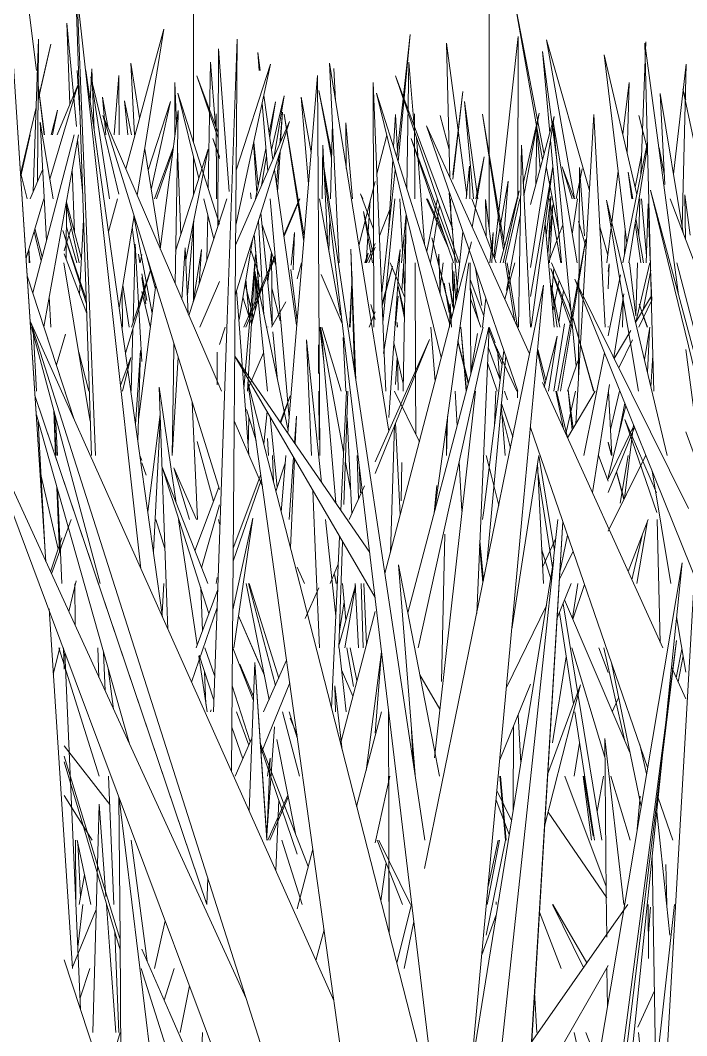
# Model space of a CAD drawing. Header units: millimetres. Extents: x -9575 to 27274, y -4387 to 11354.
# Drawn here: x -5764.85 to -5736.22, y 3071.93 to 3115.61 of the extents above; entities that cross this region are included whole.
import ezdxf

# ---------------------------------------------------------------- set-up
doc = ezdxf.new("R2010")
doc.units = ezdxf.units.MM
doc.layers.add('A-FLOR-HRAL', color=11, linetype='Continuous', lineweight=9)
doc.layers.add('G-IMPT', color=8, linetype='Continuous', lineweight=9)

# ---------------------------------------------------------------- blocks, each defined once
blk = doc.blocks.new('Railing - 2_ x 1_2_-380139-North')
at = {"layer": 'A-FLOR-HRAL'}
for p, q in [((-5757.402, 3149.6), (-5757.402, 3110.352)), ((-5744.702, 3106.661), (-5744.702, 3149.6)), ((-5757.402, 3109.72), (-5757.402, 3108.105)), ((-5757.402, 3106.926), (-5757.402, 3103.623))]:
    blk.add_line(p, q, dxfattribs=at)
blk = doc.blocks.new('Railing - Railing-380087-North')
blk.add_blockref('Railing - 2_ x 1_2_-380139-North', (0, 0))
blk = doc.blocks.new('Grass Array - 25_dwg-V15-North')
at = {"layer": 'G-IMPT'}
for p, q in [((-5748.674, 3109.732), (-5748.094, 3114.996)), ((-5748.612, 3109.535), (-5748.094, 3114.996)), ((-5738.187, 3108.966), (-5737.979, 3114.687)), ((-5756.366, 3106.736), (-5756.334, 3114.385)), ((-5755.876, 3108.243), (-5756.334, 3114.385)), ((-5754.65, 3114.224), (-5754.583, 3113.449)), ((-5754.65, 3114.224), (-5754.539, 3113.449)), ((-5755.595, 3106.803), (-5754.094, 3113.725)), ((-5755.578, 3109.16), (-5754.094, 3113.725)), ((-5761.852, 3112.128), (-5761.775, 3113.517)), ((-5761.674, 3110.856), (-5761.775, 3113.517)), ((-5751.383, 3113.449), (-5751.381, 3113.535)), ((-5751.312, 3112.151), (-5751.381, 3113.535)), ((-5761.017, 3107.931), (-5761.82, 3113.175)), ((-5760.62, 3108.135), (-5761.82, 3113.175)), ((-5754.386, 3112.375), (-5753.994, 3109.619)), ((-5746.27, 3108.77), (-5745.834, 3112.543)), ((-5746.27, 3108.957), (-5745.834, 3112.543)), ((-5737.152, 3108.544), (-5737.361, 3112.468)), ((-5736.366, 3106.465), (-5737.361, 3112.468)), ((-5754.462, 3112.028), (-5754.213, 3109.119)), ((-5754.158, 3110.772), (-5753.883, 3112.106)), ((-5754.134, 3110.604), (-5753.883, 3112.106)), ((-5763.523, 3110.69), (-5763.246, 3111.74)), ((-5763.474, 3110.69), (-5763.246, 3111.74)), ((-5755.618, 3103.793), (-5753.277, 3111.26)), ((-5755.602, 3105.941), (-5753.277, 3111.26)), ((-5751.529, 3107.931), (-5751.443, 3111.186)), ((-5742.932, 3104.978), (-5741.91, 3111.472)), ((-5742.932, 3107.68), (-5741.91, 3111.472)), ((-5740.923, 3105.172), (-5741.954, 3111.238)), ((-5740.966, 3100.731), (-5741.954, 3111.238)), ((-5749.105, 3110.671), (-5749.526, 3109.008)), ((-5742.705, 3108.522), (-5742.654, 3110.942)), ((-5742.507, 3109.255), (-5742.654, 3110.942)), ((-5754.693, 3108.176), (-5754.824, 3110.36)), ((-5754.632, 3108.476), (-5754.822, 3110.369)), ((-5756.774, 3110.066), (-5758.177, 3105.685)), ((-5758.177, 3105.685), (-5756.774, 3110.066)), ((-5756.774, 3110.066), (-5757.739, 3105.303)), ((-5754.744, 3107.931), (-5754.297, 3110.1)), ((-5754.488, 3108.489), (-5754.27, 3109.79)), ((-5745.429, 3106.708), (-5744.914, 3109.732)), ((-5745.278, 3107.931), (-5744.914, 3109.732)), ((-5742.932, 3103.736), (-5741.963, 3109.319)), ((-5742.9, 3102.413), (-5741.963, 3109.319)), ((-5764.55, 3107.931), (-5764.844, 3109.079)), ((-5753.931, 3109.174), (-5752.98, 3102.503)), ((-5749.319, 3103.889), (-5748.737, 3109.169)), ((-5740.819, 3109.274), (-5740.871, 3100.163)), ((-5740.819, 3109.274), (-5740.607, 3106.341)), ((-5738.731, 3109.083), (-5738.571, 3107.931)), ((-5738.731, 3109.083), (-5738.537, 3107.931)), ((-5749.61, 3108.674), (-5750.308, 3105.918)), ((-5749.672, 3106.628), (-5750.23, 3108.152)), ((-5750.136, 3107.931), (-5750.23, 3108.152)), ((-5757.609, 3102.913), (-5755.977, 3107.931)), ((-5754.111, 3107.931), (-5753.303, 3098.493)), ((-5753.531, 3106.367), (-5752.851, 3107.931)), ((-5753.521, 3106.302), (-5752.836, 3107.931)), ((-5749.268, 3102.614), (-5748.764, 3107.931)), ((-5746.438, 3105.78), (-5747.391, 3107.931)), ((-5746.648, 3106.401), (-5747.357, 3107.931)), ((-5738.28, 3106.4), (-5738.224, 3107.931)), ((-5738.162, 3107.931), (-5737.946, 3105.479)), ((-5737.956, 3105.172), (-5737.87, 3107.718)), ((-5737.781, 3105.266), (-5737.87, 3107.718)), ((-5754.029, 3102.464), (-5754.515, 3107.31)), ((-5749.67, 3105.508), (-5750.098, 3107.383)), ((-5749.715, 3105.172), (-5750.098, 3107.383)), ((-5749.418, 3106.341), (-5748.977, 3107.466)), ((-5748.473, 3105.172), (-5748.269, 3107.262)), ((-5762.311, 3103.829), (-5762.134, 3107.024)), ((-5757.671, 3103.807), (-5757.395, 3106.999)), ((-5754.382, 3102.945), (-5754.622, 3106.97)), ((-5751.589, 3105.667), (-5751.553, 3107.057)), ((-5741.913, 3102.413), (-5742.298, 3106.848)), ((-5738.427, 3106.893), (-5738.188, 3105.172)), ((-5738.396, 3107.09), (-5738.073, 3105.172)), ((-5763.953, 3105.268), (-5764.258, 3106.531)), ((-5763.91, 3105.432), (-5764.222, 3106.652)), ((-5748.455, 3103.987), (-5748.28, 3106.498)), ((-5755.449, 3102.744), (-5754.88, 3106.146)), ((-5749.972, 3105.172), (-5749.61, 3106.005)), ((-5749.877, 3105.172), (-5749.61, 3105.851)), ((-5759.779, 3105.548), (-5759.71, 3105.172)), ((-5759.779, 3105.548), (-5759.71, 3105.172)), ((-5759.624, 3105.53), (-5759.701, 3105.172)), ((-5759.701, 3105.172), (-5759.624, 3105.53)), ((-5755.248, 3102.413), (-5753.904, 3105.509)), ((-5755.244, 3099.771), (-5754.742, 3105.517)), ((-5755.158, 3102.413), (-5753.895, 3105.413)), ((-5755.087, 3099.654), (-5754.742, 3105.517)), ((-5746.896, 3105.172), (-5746.873, 3105.547)), ((-5746.81, 3103.871), (-5746.873, 3105.547)), ((-5749.3, 3103.426), (-5748.854, 3105.037)), ((-5749.297, 3103.332), (-5748.854, 3105.037)), ((-5748.33, 3103.693), (-5748.96, 3105.172)), ((-5746.817, 3104.04), (-5746.686, 3105.172)), ((-5744.029, 3103.611), (-5743.608, 3105.172)), ((-5739.594, 3104.056), (-5739.543, 3105.13)), ((-5739.594, 3104.808), (-5739.543, 3105.13)), ((-5738.407, 3102.896), (-5738.324, 3105.172)), ((-5738.405, 3102.623), (-5737.804, 3105.172)), ((-5759.624, 3104.704), (-5759.415, 3103.565)), ((-5759.624, 3104.703), (-5759.415, 3103.564)), ((-5753.227, 3104.894), (-5752.954, 3102.703)), ((-5745.022, 3103.341), (-5745.289, 3104.936)), ((-5738.093, 3103.15), (-5737.762, 3104.855)), ((-5737.719, 3103.55), (-5737.766, 3104.837)), ((-5760.172, 3102.413), (-5760.447, 3104.211)), ((-5757.144, 3102.413), (-5756.286, 3104.375)), ((-5748.636, 3104.235), (-5748.342, 3103.026)), ((-5748.342, 3103.026), (-5748.636, 3104.235)), ((-5748.636, 3104.231), (-5748.346, 3102.8)), ((-5746.27, 3103.473), (-5746.424, 3104.316)), ((-5746.27, 3103.277), (-5746.424, 3104.316)), ((-5742.042, 3104.218), (-5741.789, 3102.413)), ((-5742.042, 3104.218), (-5741.674, 3102.413)), ((-5741.674, 3102.413), (-5742.042, 3104.218)), ((-5760.481, 3104.004), (-5760.457, 3102.413)), ((-5759.264, 3102.435), (-5759.624, 3103.948)), ((-5755.466, 3102.744), (-5755.558, 3103.983)), ((-5748.734, 3102.489), (-5748.612, 3103.737)), ((-5754.058, 3102.413), (-5753.444, 3103.495)), ((-5749.863, 3102.413), (-5749.61, 3103.07)), ((-5756.286, 3101.661), (-5756.05, 3102.413)), ((-5755.466, 3102.744), (-5755.032, 3096.925)), ((-5754.215, 3102.429), (-5754.213, 3102.413)), ((-5754.215, 3102.429), (-5754.214, 3102.413)), ((-5754.214, 3102.413), (-5754.215, 3102.429)), ((-5751.815, 3100.92), (-5751.986, 3102.413)), ((-5748.661, 3102.413), (-5748.664, 3102.613)), ((-5748.664, 3102.613), (-5748.648, 3102.413)), ((-5748.648, 3102.413), (-5748.664, 3102.613)), ((-5753.795, 3100.125), (-5754.003, 3102.206)), ((-5745.202, 3102.139), (-5745.492, 3100.473)), ((-5752.034, 3100.415), (-5752.044, 3101.65)), ((-5748.395, 3099.987), (-5748.804, 3101.729)), ((-5743.521, 3099.654), (-5744.489, 3101.742)), ((-5756.394, 3099.936), (-5756.388, 3101.336)), ((-5755.084, 3099.712), (-5754.394, 3101.305)), ((-5748.736, 3099.95), (-5748.656, 3101.099)), ((-5748.621, 3099.693), (-5748.641, 3101.035)), ((-5740.866, 3101.014), (-5741.345, 3099.654)), ((-5737.669, 3101.203), (-5737.753, 3099.835)), ((-5741.14, 3097.981), (-5741.308, 3099.696)), ((-5741.096, 3098.056), (-5741.308, 3099.696)), ((-5752.012, 3097.56), (-5752.028, 3099.654)), ((-5740.998, 3099.654), (-5741.411, 3097.821)), ((-5739.494, 3098.004), (-5739.105, 3099.654)), ((-5754.717, 3097.518), (-5755.134, 3098.865)), ((-5739.114, 3097.894), (-5738.874, 3099.134)), ((-5754.248, 3098.778), (-5754.388, 3097.39)), ((-5753.965, 3095.736), (-5754.009, 3096.895))]:
    blk.add_line(p, q, dxfattribs=at)
blk = doc.blocks.new('Grass Array - 25_dwg-V17-North')
at = {"layer": 'G-IMPT'}
for p, q in [((-6914.439, 3110.854), (-6914.234, 3112.543)), ((-6914.434, 3110.813), (-6914.234, 3112.543)), ((-6921.931, 3106.367), (-6921.398, 3107.593)), ((-6921.921, 3106.302), (-6921.398, 3107.545)), ((-6915.217, 3104.04), (-6915.086, 3105.172))]:
    blk.add_line(p, q, dxfattribs=at)
blk = doc.blocks.new('Grass Array - Grass Array-440235-North')
for name, p in [('Grass Array - 25_dwg-V15-North', (0, 0)), ('Grass Array - 25_dwg-V17-North', (1168.4, 0))]:
    blk.add_blockref(name, p)
blk = doc.blocks.new('Grass Array - 25_dwg-V20-North')
at = {"layer": 'G-IMPT'}
for p, q in [((-5742.348, 3109.844), (-5743.608, 3116.378)), ((-5742.413, 3109.605), (-5743.608, 3116.378)), ((-5764.157, 3113.449), (-5764.495, 3116.185)), ((-5764.159, 3113.449), (-5764.495, 3116.185)), ((-5762.44, 3111.036), (-5762.849, 3115.482)), ((-5762.722, 3112), (-5762.849, 3115.482)), ((-5764.085, 3112.214), (-5763.533, 3114.581)), ((-5764.085, 3112.168), (-5763.533, 3114.581)), ((-5744.507, 3105.434), (-5743.464, 3114.915)), ((-5743.466, 3107.931), (-5743.464, 3114.915)), ((-5741.039, 3107.931), (-5742.244, 3114.766)), ((-5740.395, 3108.282), (-5742.244, 3114.766)), ((-5742.41, 3114.264), (-5742.097, 3110.776)), ((-5742.41, 3114.264), (-5741.801, 3109.605)), ((-5736.244, 3113.723), (-5736.784, 3108.985)), ((-5736.244, 3113.723), (-5736.412, 3106.742)), ((-5763.82, 3110.69), (-5764.081, 3112.813)), ((-5763.817, 3110.69), (-5764.08, 3112.824)), ((-5751.477, 3109.9), (-5752.025, 3112.591)), ((-5751.483, 3109.677), (-5752.025, 3112.591)), ((-5736.382, 3112.656), (-5735.382, 3107.931)), ((-5736.382, 3112.656), (-5736.254, 3112.193)), ((-5760.231, 3110.69), (-5760.369, 3112.151)), ((-5760.07, 3110.69), (-5760.369, 3112.151)), ((-5758.391, 3112.116), (-5759.36, 3109.157)), ((-5759.36, 3109.157), (-5758.391, 3112.116)), ((-5758.391, 3112.116), (-5759.226, 3108.33)), ((-5754.053, 3110.033), (-5753.517, 3112.357)), ((-5753.938, 3109.747), (-5753.517, 3112.357)), ((-5745.19, 3107.931), (-5745.759, 3112.122)), ((-5745.372, 3107.931), (-5745.759, 3112.122)), ((-5764.838, 3108.985), (-5764.169, 3111.855)), ((-5753.699, 3110.294), (-5753.585, 3111.654)), ((-5753.664, 3110.373), (-5753.585, 3111.654)), ((-5750.861, 3111.201), (-5750.843, 3109.241)), ((-5750.861, 3111.201), (-5750.575, 3107.931)), ((-5764.832, 3108.904), (-5764.424, 3110.69)), ((-5762.171, 3108.115), (-5762.389, 3110.487)), ((-5742.069, 3110.46), (-5741.594, 3105.172)), ((-5759.079, 3107.931), (-5758.269, 3110.173)), ((-5759.001, 3107.931), (-5758.288, 3110.028)), ((-5753.843, 3108.563), (-5753.742, 3109.775)), ((-5753.796, 3108.231), (-5753.691, 3109.938)), ((-5738.433, 3108.434), (-5738.156, 3109.808)), ((-5737.172, 3108.925), (-5737.404, 3110.127)), ((-5741.722, 3106.594), (-5742.248, 3109.323)), ((-5741.565, 3109.305), (-5741.142, 3107.931)), ((-5741.565, 3109.305), (-5741.054, 3107.931)), ((-5762.52, 3106.475), (-5762.62, 3109.205)), ((-5736.068, 3106.37), (-5736.301, 3108.1)), ((-5736.262, 3106.188), (-5736.301, 3108.1)), ((-5762.863, 3107.785), (-5762.227, 3105.353)), ((-5762.227, 3105.353), (-5762.863, 3107.785)), ((-5762.863, 3107.635), (-5762.322, 3105.172)), ((-5749.989, 3105.172), (-5749.817, 3107.858)), ((-5744.839, 3106.313), (-5744.858, 3107.907)), ((-5744.601, 3105.859), (-5744.858, 3107.907)), ((-5741.63, 3105.172), (-5742.117, 3107.931)), ((-5762.422, 3105.172), (-5762.869, 3106.722)), ((-5739.603, 3105.506), (-5739.95, 3106.722)), ((-5762.962, 3105.688), (-5762.686, 3106.644)), ((-5750.051, 3105.172), (-5749.908, 3105.593)), ((-5750, 3105.172), (-5749.908, 3105.593)), ((-5742.022, 3103.665), (-5741.925, 3104.952)), ((-5755.014, 3102.843), (-5755.161, 3104.467)), ((-5746.418, 3103.038), (-5746.64, 3104.308))]:
    blk.add_line(p, q, dxfattribs=at)
blk = doc.blocks.new('Grass Array - 25_dwg-V22-North')
at = {"layer": 'G-IMPT'}
for p, q in [((-5764.157, 3113.449), (-5764.495, 3116.185)), ((-5764.159, 3113.449), (-5764.495, 3116.185)), ((-5764.085, 3112.214), (-5763.533, 3114.581)), ((-5764.085, 3112.168), (-5763.533, 3114.581)), ((-5763.82, 3110.69), (-5764.081, 3112.813)), ((-5763.817, 3110.69), (-5764.08, 3112.824)), ((-5764.838, 3108.985), (-5764.169, 3111.855)), ((-5764.832, 3108.904), (-5764.424, 3110.69)), ((-5737.172, 3108.925), (-5737.404, 3110.127))]:
    blk.add_line(p, q, dxfattribs=at)
blk = doc.blocks.new('Grass Array - Grass Array-V24-North')
for name in ['Grass Array - 25_dwg-V20-North', 'Grass Array - 25_dwg-V22-North']:
    blk.add_blockref(name, (0, 0))
blk = doc.blocks.new('Grass Array - 25_dwg-V29-North')
at = {"layer": 'G-IMPT'}
for p, q in [((-5746.295, 3106.679), (-5746.428, 3108.195)), ((-5746.297, 3106.687), (-5746.428, 3108.195)), ((-5746.304, 3102.849), (-5747.162, 3106.25)), ((-5746.309, 3102.826), (-5747.162, 3106.25))]:
    blk.add_line(p, q, dxfattribs=at)
blk = doc.blocks.new('Grass Array - 25_dwg-V33-North')
at = {"layer": 'G-IMPT'}
for p, q in [((-5746.295, 3106.679), (-5746.428, 3108.195)), ((-5746.297, 3106.687), (-5746.428, 3108.195)), ((-5746.304, 3102.847), (-5747.162, 3106.25)), ((-5746.309, 3102.826), (-5747.162, 3106.25))]:
    blk.add_line(p, q, dxfattribs=at)
blk = doc.blocks.new('Grass Array - 25_dwg-V35-North')
at = {"layer": 'G-IMPT'}
for p, q in [((-6914.722, 3106.993), (-6914.828, 3108.195)), ((-6914.722, 3106.972), (-6914.828, 3108.195)), ((-6914.722, 3102.921), (-6915.562, 3106.25)), ((-6914.722, 3102.878), (-6915.562, 3106.25))]:
    blk.add_line(p, q, dxfattribs=at)
blk = doc.blocks.new('Grass Array - Grass Array-440908-North')
for name, p in [('Grass Array - 25_dwg-V33-North', (0, 0)), ('Grass Array - 25_dwg-V35-North', (1168.4, 0)), ('Grass Array - 25_dwg-V35-North', (1168.4, 0)), ('Grass Array - 25_dwg-V29-North', (0, 0))]:
    blk.add_blockref(name, p)
blk = doc.blocks.new('Grass Array - 25_dwg-V39-North')
at = {"layer": 'G-IMPT'}
for p, q in [((-5754.935, 3107.931), (-5754.958, 3108.195)), ((-5754.936, 3107.931), (-5754.958, 3108.195)), ((-5749.61, 3102.742), (-5749.793, 3103.39)), ((-5749.61, 3102.738), (-5749.793, 3103.39))]:
    blk.add_line(p, q, dxfattribs=at)
blk = doc.blocks.new('Grass Array - 25_dwg-V43-North')
at = {"layer": 'G-IMPT'}
for p, q in [((-5754.935, 3107.931), (-5754.958, 3108.195)), ((-5754.936, 3107.931), (-5754.958, 3108.195)), ((-5749.61, 3102.742), (-5749.793, 3103.39)), ((-5749.61, 3102.738), (-5749.793, 3103.39))]:
    blk.add_line(p, q, dxfattribs=at)
blk = doc.blocks.new('Grass Array - 25_dwg-V45-North')
at = {"layer": 'G-IMPT'}
for p, q in [((-5764.295, 3108.245), (-5764.066, 3114.804)), ((-5764.111, 3108.682), (-5764.066, 3114.804)), ((-5746.395, 3108.843), (-5746.542, 3114.624)), ((-5745.67, 3108.092), (-5746.542, 3114.624)), ((-5739.763, 3114.119), (-5738.783, 3106.03)), ((-5739.763, 3114.119), (-5738.359, 3108.118)), ((-5738.359, 3108.118), (-5739.763, 3114.119)), ((-5759.948, 3110.69), (-5760.101, 3113.761)), ((-5759.723, 3111.413), (-5760.101, 3113.761)), ((-5756.682, 3113.802), (-5756.777, 3108.388)), ((-5756.682, 3113.802), (-5756.46, 3111.061)), ((-5756.46, 3111.061), (-5756.682, 3113.802)), ((-5760.822, 3110.69), (-5760.611, 3113.231)), ((-5760.597, 3110.69), (-5760.611, 3113.231)), ((-5758.21, 3110.635), (-5758.214, 3112.94)), ((-5758.142, 3111.159), (-5758.214, 3112.94)), ((-5756.35, 3110.536), (-5757.266, 3113.221)), ((-5756.349, 3110.764), (-5757.266, 3113.221)), ((-5738.965, 3110.708), (-5738.692, 3112.934)), ((-5738.773, 3109.888), (-5738.692, 3112.934)), ((-5756.286, 3106.845), (-5758.077, 3112.478)), ((-5757.178, 3108.805), (-5758.077, 3112.478)), ((-5761.074, 3110.968), (-5761.316, 3112.309)), ((-5761.178, 3110.69), (-5761.316, 3112.309)), ((-5756.427, 3107.931), (-5756.439, 3111.589)), ((-5752.673, 3106.093), (-5753.517, 3111.573)), ((-5752.654, 3106.32), (-5753.517, 3111.573)), ((-5748.733, 3111.557), (-5748.814, 3110.172)), ((-5748.733, 3111.557), (-5748.649, 3109.96)), ((-5746.425, 3110.049), (-5746.803, 3111.512)), ((-5743.238, 3108.591), (-5742.552, 3111.621)), ((-5743.211, 3108.057), (-5742.552, 3111.621)), ((-5756.58, 3110.531), (-5756.286, 3109.666)), ((-5756.58, 3110.531), (-5756.286, 3109.733)), ((-5751.887, 3107.931), (-5751.85, 3110.236)), ((-5751.633, 3105.911), (-5751.85, 3110.236)), ((-5758.826, 3105.844), (-5759.507, 3110.07)), ((-5757.95, 3106.393), (-5758.099, 3110.081)), ((-5748.847, 3109.618), (-5749.028, 3106.529)), ((-5740.973, 3107.931), (-5740.705, 3109.217)), ((-5739.644, 3105.172), (-5739.159, 3109.13)), ((-5743.894, 3108.696), (-5744.474, 3105.346)), ((-5744.474, 3105.346), (-5743.894, 3108.696)), ((-5743.894, 3108.696), (-5744.092, 3106.124)), ((-5754.935, 3107.931), (-5754.958, 3108.195)), ((-5754.936, 3107.931), (-5754.958, 3108.195)), ((-5742.255, 3106.35), (-5742.054, 3108.028)), ((-5742.135, 3106.105), (-5742.054, 3108.028)), ((-5756.54, 3106.202), (-5756.963, 3107.931)), ((-5748.543, 3107.931), (-5748.425, 3105.665)), ((-5747.385, 3105.677), (-5746.929, 3107.924)), ((-5747.229, 3105.186), (-5746.836, 3107.654)), ((-5746.343, 3106.808), (-5746.371, 3107.931)), ((-5744.408, 3105.172), (-5745.45, 3107.931)), ((-5744.012, 3105.172), (-5743.387, 3107.931)), ((-5742.19, 3105.605), (-5741.963, 3107.669)), ((-5742.113, 3105.172), (-5741.963, 3107.669)), ((-5741.135, 3106.416), (-5740.902, 3107.931)), ((-5756.797, 3107.252), (-5756.831, 3105.304)), ((-5743.963, 3103.993), (-5743.369, 3107.205)), ((-5759.901, 3105.537), (-5760.043, 3106.728)), ((-5753.866, 3105.074), (-5754.465, 3106.811)), ((-5742.102, 3105.349), (-5741.539, 3106.818)), ((-5754.589, 3103.94), (-5754.802, 3106.395)), ((-5754.578, 3103.888), (-5754.8, 3106.401)), ((-5753.219, 3105.071), (-5753.062, 3106.476)), ((-5753.131, 3104.876), (-5753.062, 3106.476)), ((-5738.89, 3105.502), (-5738.859, 3106.66)), ((-5757.424, 3103.481), (-5757.065, 3105.75)), ((-5757.163, 3104.285), (-5757.065, 3105.75)), ((-5754.95, 3105.728), (-5754.561, 3104.581)), ((-5754.222, 3104.393), (-5754.054, 3105.618)), ((-5754.034, 3102.509), (-5754.051, 3105.611)), ((-5752.948, 3104.486), (-5752.767, 3105.172)), ((-5748.388, 3104.957), (-5748.328, 3103.813)), ((-5746.27, 3103.968), (-5746.301, 3105.172)), ((-5741.164, 3102.413), (-5742.058, 3104.94)), ((-5741.148, 3102.671), (-5742.058, 3104.94)), ((-5741.207, 3103.292), (-5742.02, 3105.172)), ((-5738.679, 3105.172), (-5738.404, 3102.896)), ((-5759.455, 3103.413), (-5759.624, 3104.54)), ((-5754.756, 3104.805), (-5754.761, 3103.124)), ((-5754.667, 3103.545), (-5754.756, 3104.805)), ((-5754.839, 3102.826), (-5755.196, 3104.258)), ((-5754.834, 3102.847), (-5755.193, 3104.274)), ((-5754.918, 3102.523), (-5754.461, 3104.274)), ((-5753.69, 3102.678), (-5754.043, 3104.089)), ((-5741.974, 3103.118), (-5741.701, 3104.433)), ((-5754.932, 3102.585), (-5755.288, 3103.707)), ((-5741.717, 3102.624), (-5741.508, 3103.987)), ((-5749.61, 3102.742), (-5749.793, 3103.39)), ((-5749.61, 3102.738), (-5749.793, 3103.39)), ((-5738.973, 3102.413), (-5738.942, 3103.592)), ((-5755.054, 3097.22), (-5755.025, 3098.511))]:
    blk.add_line(p, q, dxfattribs=at)
blk = doc.blocks.new('Grass Array - Grass Array-V47-North')
for name in ['Grass Array - 25_dwg-V45-North', 'Grass Array - 25_dwg-V39-North', 'Grass Array - 25_dwg-V39-North', 'Grass Array - 25_dwg-V43-North']:
    blk.add_blockref(name, (0, 0))
blk = doc.blocks.new('Grass Array - 25_dwg-V50-North')
at = {"layer": 'G-IMPT'}
for p, q in [((-5762.038, 3104.157), (-5762.45, 3116.388)), ((-5759.666, 3092.013), (-5762.411, 3116.682)), ((-5761.916, 3104.396), (-5762.411, 3116.682)), ((-5760.323, 3109.222), (-5758.679, 3115.227)), ((-5759.828, 3108.071), (-5758.679, 3115.227)), ((-5755.956, 3102.758), (-5755.536, 3114.804)), ((-5755.771, 3083.287), (-5755.536, 3114.804)), ((-5737.708, 3102.739), (-5738.012, 3114.624)), ((-5736.567, 3103.799), (-5738.012, 3114.624)), ((-5765.17, 3114.075), (-5764.409, 3102.415)), ((-5763.75, 3092.321), (-5765.17, 3114.075)), ((-5751.144, 3105.172), (-5751.571, 3113.761)), ((-5749.022, 3097.936), (-5751.571, 3113.761)), ((-5748.152, 3113.802), (-5748.247, 3108.388)), ((-5748.152, 3113.802), (-5747.93, 3111.061)), ((-5747.93, 3111.061), (-5748.152, 3113.802)), ((-5762.404, 3113.449), (-5762.291, 3111.603)), ((-5758.737, 3089.932), (-5762.038, 3113.449)), ((-5763.585, 3108.781), (-5762.376, 3112.826)), ((-5763.271, 3110.69), (-5762.376, 3112.826)), ((-5753.356, 3097.848), (-5752.081, 3113.231)), ((-5752.013, 3101.65), (-5752.081, 3113.231)), ((-5749.663, 3102.413), (-5749.684, 3112.94)), ((-5749.213, 3101.271), (-5749.684, 3112.94)), ((-5745.989, 3105.172), (-5748.736, 3113.221)), ((-5746.27, 3106.613), (-5748.736, 3113.221)), ((-5746.402, 3102.585), (-5749.547, 3112.478)), ((-5746.76, 3101.1), (-5749.547, 3112.478)), ((-5752.356, 3109.922), (-5752.786, 3112.309)), ((-5752.467, 3108.574), (-5752.786, 3112.309)), ((-5756.286, 3095.433), (-5761.31, 3111.515)), ((-5756.528, 3100.403), (-5761.31, 3111.515)), ((-5758.836, 3105.766), (-5758.07, 3111.723)), ((-5758.202, 3104.292), (-5758.07, 3111.723)), ((-5747.896, 3107.931), (-5747.909, 3111.589)), ((-5744.088, 3105.737), (-5744.987, 3111.573)), ((-5744.051, 3105.876), (-5744.987, 3111.573)), ((-5740.203, 3111.557), (-5740.983, 3098.247)), ((-5740.203, 3111.557), (-5739.724, 3102.413)), ((-5737.895, 3110.049), (-5738.273, 3111.512)), ((-5763.729, 3106.121), (-5763.994, 3111.227)), ((-5763.443, 3107.931), (-5763.994, 3111.227)), ((-5743.469, 3099.654), (-5747.402, 3111.071)), ((-5742.967, 3101.262), (-5747.402, 3111.071)), ((-5764.315, 3103.888), (-5762.531, 3110.69)), ((-5763.838, 3102.43), (-5762.353, 3110.69)), ((-5748.05, 3110.531), (-5746.231, 3105.172)), ((-5748.05, 3110.531), (-5746.077, 3105.172)), ((-5747.48, 3105.975), (-5747.831, 3110.568)), ((-5743.445, 3102.413), (-5743.32, 3110.236)), ((-5742.928, 3102.413), (-5743.32, 3110.236)), ((-5738.958, 3105.172), (-5737.903, 3110.361)), ((-5738.701, 3105.172), (-5737.9, 3110.215)), ((-5747.462, 3080.341), (-5751.869, 3109.701)), ((-5750.545, 3098.631), (-5751.869, 3109.701)), ((-5745.687, 3107.931), (-5745.543, 3109.339)), ((-5745.534, 3107.931), (-5745.543, 3109.339)), ((-5764.426, 3107.931), (-5763.89, 3109.212)), ((-5746.044, 3103.842), (-5746.428, 3108.195)), ((-5746.049, 3103.823), (-5746.428, 3108.195)), ((-5744.237, 3105.172), (-5743.417, 3108.281)), ((-5744.104, 3105.172), (-5743.417, 3108.281)), ((-5734.724, 3096.895), (-5737.77, 3108.305)), ((-5735.137, 3097.473), (-5737.77, 3108.305)), ((-5764.602, 3105.381), (-5763.84, 3107.931)), ((-5762.876, 3105.335), (-5762.862, 3107.857)), ((-5761.064, 3106.514), (-5760.676, 3107.931)), ((-5751.097, 3102.93), (-5751.997, 3107.931)), ((-5739.66, 3107.876), (-5737.056, 3096.895)), ((-5739.66, 3107.876), (-5738.281, 3099.654)), ((-5734.197, 3100.723), (-5736.92, 3107.931)), ((-5760.604, 3103.235), (-5759.965, 3107.212)), ((-5759.191, 3103.003), (-5759.968, 3107.194)), ((-5748.267, 3107.252), (-5748.401, 3099.654)), ((-5740.539, 3105.827), (-5740.86, 3106.976)), ((-5763.025, 3106.57), (-5762.013, 3103.415)), ((-5763.025, 3106.57), (-5762.019, 3103.612)), ((-5762.019, 3103.612), (-5763.025, 3106.57)), ((-5746.304, 3102.847), (-5747.162, 3106.25)), ((-5746.309, 3102.826), (-5747.162, 3106.25)), ((-5746.147, 3103.446), (-5745.832, 3106.514)), ((-5744.678, 3105.172), (-5744.532, 3106.476)), ((-5744.588, 3105.172), (-5744.532, 3106.476)), ((-5760.007, 3102.594), (-5759.915, 3105.98)), ((-5759.624, 3100.935), (-5759.915, 3105.98)), ((-5757.904, 3103.601), (-5757.763, 3105.827)), ((-5757.633, 3102.971), (-5757.763, 3105.827)), ((-5749.184, 3091.814), (-5745.461, 3106.074)), ((-5741.757, 3099.654), (-5740.551, 3106.195)), ((-5741.643, 3099.654), (-5740.551, 3106.195)), ((-5764.464, 3105.172), (-5764.48, 3105.783)), ((-5764.447, 3105.172), (-5764.48, 3105.783)), ((-5761.999, 3102.997), (-5762.962, 3105.564)), ((-5759.049, 3104.105), (-5759.411, 3105.437)), ((-5750.492, 3100.529), (-5750.655, 3105.771)), ((-5750.431, 3100.12), (-5750.655, 3105.771)), ((-5749.244, 3101.271), (-5748.535, 3105.75)), ((-5749.018, 3098.52), (-5748.535, 3105.75)), ((-5762.115, 3099.993), (-5762.982, 3105.172)), ((-5747.87, 3100.201), (-5747.887, 3105.172)), ((-5746.902, 3095.601), (-5745.585, 3105.172)), ((-5745.491, 3100.414), (-5745.519, 3105.172)), ((-5743.622, 3102.712), (-5744.001, 3105.172)), ((-5743.483, 3102.413), (-5743.936, 3105.172)), ((-5734.583, 3097.215), (-5736.637, 3105.172)), ((-5764.552, 3104.616), (-5763.049, 3100.017)), ((-5762.533, 3098.437), (-5764.552, 3104.616)), ((-5760.33, 3101.286), (-5759.239, 3104.888)), ((-5760.067, 3102.413), (-5759.244, 3104.902)), ((-5754.727, 3104.603), (-5753.346, 3097.972)), ((-5754.727, 3104.603), (-5754.227, 3099.654)), ((-5754.227, 3099.654), (-5754.727, 3104.603)), ((-5751.918, 3104.674), (-5751.016, 3102.57)), ((-5750.702, 3102.413), (-5750.598, 3104.595)), ((-5750.675, 3102.413), (-5750.598, 3104.595)), ((-5746.225, 3104.805), (-5746.231, 3103.124)), ((-5746.137, 3103.545), (-5746.225, 3104.805)), ((-5739.594, 3102.04), (-5739.062, 3104.657)), ((-5761.793, 3096.895), (-5762.038, 3104.157)), ((-5761.916, 3104.396), (-5761.614, 3096.895)), ((-5759.778, 3098.438), (-5759.033, 3104.228)), ((-5747.478, 3079.122), (-5742.366, 3104.211)), ((-5744.932, 3102.899), (-5745.515, 3104.458)), ((-5745.16, 3102.678), (-5745.512, 3104.089)), ((-5743.294, 3094.145), (-5742.366, 3104.211)), ((-5733.539, 3085.859), (-5741.019, 3104.471)), ((-5736.133, 3094.615), (-5741.019, 3104.471)), ((-5763.536, 3102.413), (-5763.605, 3103.729)), ((-5745.51, 3103.629), (-5745.062, 3102.413)), ((-5744.986, 3102.413), (-5744.847, 3103.654)), ((-5739.348, 3101.1), (-5738.911, 3103.846)), ((-5738.411, 3102.611), (-5737.734, 3103.76)), ((-5746.406, 3102.413), (-5746.383, 3103.42)), ((-5746.325, 3102.413), (-5746.383, 3103.42)), ((-5740.21, 3099.654), (-5741.263, 3103.39)), ((-5740.217, 3099.654), (-5741.263, 3103.39)), ((-5738.279, 3102.413), (-5737.729, 3103.548)), ((-5737.916, 3102.413), (-5738.266, 3103.401)), ((-5737.905, 3102.413), (-5738.266, 3103.401)), ((-5755.956, 3102.758), (-5756.545, 3085.859)), ((-5763.75, 3092.321), (-5764.409, 3102.413)), ((-5753.803, 3069.306), (-5764.408, 3102.637)), ((-5760.161, 3093.122), (-5764.408, 3102.637)), ((-5764.366, 3102.413), (-5761.425, 3091.377)), ((-5760.087, 3099.654), (-5760.014, 3102.33)), ((-5750.957, 3097.029), (-5751.959, 3102.413)), ((-5751.068, 3099.654), (-5751.89, 3102.413)), ((-5747.758, 3088.618), (-5744.713, 3102.413)), ((-5747.028, 3100.072), (-5747.207, 3102.413)), ((-5746.284, 3097.407), (-5744.964, 3102.413)), ((-5745.688, 3099.669), (-5745.926, 3102.413)), ((-5745.678, 3099.705), (-5745.918, 3102.413)), ((-5745.241, 3090.099), (-5744.708, 3102.413)), ((-5744.452, 3101.742), (-5744.702, 3102.413)), ((-5741.467, 3102.553), (-5741.932, 3099.654)), ((-5739.586, 3102.413), (-5739.594, 3102.442)), ((-5738.031, 3101.008), (-5737.794, 3102.413)), ((-5737.708, 3102.739), (-5737.629, 3099.654)), ((-5764.15, 3099.654), (-5764.281, 3102.093)), ((-5763.3, 3100.783), (-5762.902, 3102.103)), ((-5762.962, 3101.929), (-5762.902, 3102.103)), ((-5751.298, 3094.849), (-5751.928, 3102.248)), ((-5750.985, 3101.967), (-5750.869, 3099.654)), ((-5749.61, 3096.119), (-5747.266, 3101.881)), ((-5749.61, 3096.614), (-5747.266, 3101.881)), ((-5744.147, 3100.796), (-5744.712, 3102.31)), ((-5742.345, 3099.832), (-5741.783, 3102.03)), ((-5742.15, 3099.654), (-5741.783, 3102.03)), ((-5739.327, 3101.058), (-5738.617, 3102.262)), ((-5737.906, 3100.48), (-5737.816, 3102.279)), ((-5758.272, 3100.344), (-5758.247, 3101.712)), ((-5751.902, 3095.729), (-5752.552, 3101.863)), ((-5752.344, 3096.895), (-5752.552, 3101.863)), ((-5752.013, 3101.65), (-5751.986, 3096.895)), ((-5745.603, 3099.99), (-5746.051, 3101.788)), ((-5745.593, 3100.029), (-5746.046, 3101.825)), ((-5744.745, 3101.551), (-5744.229, 3100.148)), ((-5744.265, 3100.247), (-5744.353, 3101.466)), ((-5742.62, 3101.456), (-5742.271, 3100.119)), ((-5739.128, 3100.658), (-5738.544, 3101.866)), ((-5735.645, 3096.895), (-5736.254, 3101.451)), ((-5761.91, 3099.654), (-5762.34, 3101.334)), ((-5760.544, 3099.901), (-5760.102, 3101.104)), ((-5760.457, 3099.654), (-5760.102, 3101.104)), ((-5759.9, 3098.223), (-5759.689, 3101.404)), ((-5759.805, 3097.542), (-5759.689, 3101.404)), ((-5758.33, 3096.895), (-5758.062, 3101.118)), ((-5749.61, 3090.776), (-5755.627, 3101.156)), ((-5749.839, 3092.723), (-5755.627, 3101.156)), ((-5749.213, 3101.271), (-5749.148, 3099.654)), ((-5744.954, 3094.418), (-5744.07, 3101.398)), ((-5744.808, 3092.228), (-5743.993, 3101.173)), ((-5742.629, 3101.357), (-5742.314, 3099.952)), ((-5740.639, 3096.895), (-5739.744, 3101.3)), ((-5744.774, 3100.879), (-5744.359, 3099.654)), ((-5758.332, 3096.895), (-5758.272, 3100.344)), ((-5756.528, 3100.403), (-5756.206, 3099.654)), ((-5747.87, 3100.201), (-5747.862, 3097.802)), ((-5755.147, 3073.529), (-5767.267, 3100.004)), ((-5763.728, 3090.526), (-5767.267, 3100.004)), ((-5762.533, 3098.437), (-5763.049, 3100.017)), ((-5762.115, 3099.993), (-5761.843, 3098.363)), ((-5758.55, 3090.57), (-5758.888, 3099.828)), ((-5758.15, 3094.836), (-5758.888, 3099.828)), ((-5749.271, 3058.27), (-5755.069, 3100.051)), ((-5752.717, 3090.855), (-5755.069, 3100.051)), ((-5742.407, 3100.024), (-5737.249, 3088.618)), ((-5739.532, 3099.941), (-5740.269, 3095.297)), ((-5764.214, 3099.427), (-5761.993, 3092.846)), ((-5756.843, 3077.582), (-5764.214, 3099.427)), ((-5753.682, 3098.323), (-5753.258, 3099.462)), ((-5753.66, 3098.291), (-5753.258, 3099.462)), ((-5751.076, 3094.526), (-5750.833, 3099.654)), ((-5750.944, 3094.778), (-5750.772, 3099.654)), ((-5747.705, 3097.48), (-5748.766, 3099.654)), ((-5746.083, 3098.171), (-5746.167, 3099.654)), ((-5745.698, 3096.052), (-5745.295, 3099.654)), ((-5744.478, 3098.178), (-5744.422, 3099.654)), ((-5744.047, 3099.654), (-5743.911, 3099.284)), ((-5743.493, 3099.377), (-5743.489, 3099.654)), ((-5741.51, 3098.041), (-5741.841, 3099.654)), ((-5741.337, 3097.659), (-5741.806, 3099.654)), ((-5741.334, 3097.652), (-5740.154, 3099.654)), ((-5739.436, 3096.895), (-5739.58, 3099.654)), ((-5763.335, 3096.895), (-5763.413, 3098.837)), ((-5757.232, 3094.136), (-5757.462, 3099.198)), ((-5744.023, 3096.895), (-5744.182, 3099.095)), ((-5744.179, 3099.125), (-5743.694, 3097.694)), ((-5739.594, 3095.95), (-5738.833, 3099.034)), ((-5764.162, 3098.633), (-5760.163, 3084.486)), ((-5763.314, 3096.895), (-5763.398, 3098.778)), ((-5763.25, 3096.895), (-5763.335, 3098.545)), ((-5759.376, 3094.487), (-5758.845, 3098.65)), ((-5759.134, 3092.765), (-5758.835, 3098.389)), ((-5754.115, 3098.549), (-5753.808, 3095.51)), ((-5753.808, 3095.51), (-5754.115, 3098.549)), ((-5753.07, 3097.432), (-5752.989, 3098.582)), ((-5753.043, 3097.392), (-5752.989, 3098.582)), ((-5750.812, 3098.508), (-5750.607, 3094.374)), ((-5750.545, 3098.631), (-5746.894, 3068.084)), ((-5746.531, 3096.895), (-5746.493, 3098.576)), ((-5743.792, 3097.21), (-5744.149, 3098.634)), ((-5737.517, 3095.279), (-5738.868, 3098.444)), ((-5737.496, 3094.439), (-5738.868, 3098.444)), ((-5763.776, 3092.718), (-5764.079, 3098.339)), ((-5755.658, 3098.38), (-5754.446, 3095.563)), ((-5748.769, 3098.188), (-5748.95, 3092.712)), ((-5748.729, 3098.285), (-5748.523, 3094.347)), ((-5746.535, 3096.895), (-5746.542, 3098.223)), ((-5737.895, 3083.469), (-5742.93, 3098.089)), ((-5739.594, 3095.877), (-5738.482, 3098.16)), ((-5739.594, 3095.294), (-5738.458, 3098.099)), ((-5738.895, 3095.037), (-5738.497, 3098.198)), ((-5754.193, 3096.895), (-5754.224, 3097.627)), ((-5735.884, 3096.895), (-5736.254, 3097.904)), ((-5757.252, 3097.49), (-5756.551, 3094.908)), ((-5746.284, 3097.407), (-5748.205, 3090.122)), ((-5739.433, 3096.895), (-5739.594, 3097.464)), ((-5739.444, 3096.895), (-5739.594, 3097.428)), ((-5759.624, 3096.672), (-5759.708, 3096.895)), ((-5753.638, 3094.454), (-5753.435, 3096.895)), ((-5753.303, 3094.136), (-5753.114, 3096.821)), ((-5753.246, 3092.924), (-5753.073, 3096.75)), ((-5750.32, 3095.019), (-5750.379, 3096.895)), ((-5744.609, 3095.997), (-5744.833, 3096.895)), ((-5743.27, 3092.4), (-5742.576, 3096.895)), ((-5742.576, 3096.893), (-5741.903, 3092.796)), ((-5739.594, 3095.786), (-5740.009, 3096.895)), ((-5737.999, 3096.843), (-5739.594, 3093.63)), ((-5739.072, 3094.845), (-5738.726, 3096.895)), ((-5737.999, 3096.843), (-5737.973, 3096.895)), ((-5759.624, 3096.569), (-5759.447, 3096.049)), ((-5756.743, 3090.1), (-5758.755, 3096.384)), ((-5756.798, 3091.377), (-5758.755, 3096.384)), ((-5758.248, 3096.362), (-5757.575, 3094.136)), ((-5758.248, 3096.362), (-5757.281, 3094.136)), ((-5757.281, 3094.136), (-5758.248, 3096.362)), ((-5753.864, 3095.34), (-5753.463, 3096.565)), ((-5750.659, 3095.425), (-5750.879, 3096.609)), ((-5750.238, 3095.279), (-5750.285, 3096.45)), ((-5748.455, 3096.595), (-5748.484, 3094.938)), ((-5745.873, 3094.494), (-5745.994, 3096.611)), ((-5742.374, 3091.377), (-5742.632, 3096.527)), ((-5737.707, 3096.232), (-5736.893, 3091.377)), ((-5763.227, 3092.855), (-5763.952, 3095.994)), ((-5755.703, 3092.344), (-5754.49, 3095.877)), ((-5755.699, 3092.905), (-5754.518, 3096.079)), ((-5745.698, 3096.052), (-5747.059, 3083.892)), ((-5744.609, 3095.997), (-5744.296, 3094.738)), ((-5741.983, 3092.071), (-5742.614, 3096.169)), ((-5738.914, 3095), (-5739.24, 3096.166)), ((-5738.905, 3095.018), (-5739.233, 3096.184)), ((-5763.165, 3092.719), (-5763.278, 3095.508)), ((-5763.129, 3092.719), (-5763.248, 3095.4)), ((-5757.348, 3092.784), (-5756.317, 3095.532)), ((-5752.148, 3092.225), (-5752.28, 3095.383)), ((-5750.713, 3094.136), (-5750.068, 3095.586)), ((-5747.074, 3094.412), (-5746.952, 3095.601)), ((-5746.902, 3095.601), (-5747.058, 3094.472)), ((-5757.061, 3092.052), (-5756.286, 3094.769)), ((-5763.514, 3091.805), (-5762.659, 3094.136)), ((-5759.034, 3094.136), (-5758.635, 3092.893)), ((-5757.249, 3088.741), (-5758.047, 3094.136)), ((-5756.341, 3094.136), (-5756.286, 3093.934)), ((-5755.719, 3090.252), (-5754.861, 3094.193)), ((-5755.681, 3088.618), (-5754.861, 3094.193)), ((-5751.292, 3089.975), (-5751.733, 3094.136)), ((-5743.294, 3094.145), (-5745.482, 3070.42)), ((-5744.954, 3094.418), (-5744.99, 3094.136)), ((-5743.29, 3064.817), (-5741.54, 3094.053)), ((-5741.754, 3094.136), (-5741.942, 3092.441)), ((-5741.54, 3094.053), (-5741.83, 3089.205)), ((-5738.731, 3091.896), (-5737.872, 3094.136)), ((-5738.362, 3091.377), (-5737.895, 3094.076)), ((-5738.362, 3091.377), (-5737.895, 3094.076)), ((-5737.488, 3094.136), (-5737.353, 3088.847)), ((-5763.549, 3091.882), (-5763.065, 3093.345)), ((-5751.48, 3086.018), (-5751.13, 3093.398)), ((-5751, 3093.175), (-5751.161, 3088.618)), ((-5746.609, 3093.507), (-5746.753, 3087.162)), ((-5744.954, 3091.508), (-5745.106, 3093.225)), ((-5742.409, 3092.085), (-5741.843, 3093.34)), ((-5741.676, 3091.793), (-5741.337, 3093.462)), ((-5738.569, 3091.537), (-5738.137, 3093.446)), ((-5763.129, 3092.719), (-5763.07, 3091.377)), ((-5756.843, 3077.582), (-5761.993, 3092.846)), ((-5751.376, 3073.441), (-5760.161, 3093.122)), ((-5745.113, 3093.056), (-5744.972, 3091.423)), ((-5742.042, 3091.537), (-5742.449, 3092.878)), ((-5741.689, 3091.577), (-5741.102, 3092.781)), ((-5746.27, 3065.552), (-5741.921, 3092.441)), ((-5743.27, 3092.4), (-5743.73, 3089.418)), ((-5742.805, 3054.236), (-5736.415, 3092.277)), ((-5742.762, 3084.584), (-5741.921, 3092.441)), ((-5737.2, 3084.564), (-5736.415, 3092.277)), ((-5752.948, 3092.081), (-5752.645, 3091.377)), ((-5752.148, 3092.225), (-5751.996, 3088.618)), ((-5751.197, 3092.216), (-5751.539, 3091.377)), ((-5747.884, 3083.154), (-5748.607, 3092.193)), ((-5747.085, 3084.358), (-5748.607, 3092.193)), ((-5762.45, 3091.505), (-5762.772, 3090.185)), ((-5756.442, 3091.377), (-5756.397, 3091.641)), ((-5756.44, 3091.377), (-5756.397, 3091.641)), ((-5751.284, 3091.377), (-5751.351, 3091.768)), ((-5751.268, 3091.377), (-5751.351, 3091.768)), ((-5735.888, 3091.764), (-5738.371, 3048.173)), ((-5762.498, 3089.586), (-5762.502, 3091.372)), ((-5758.681, 3091.377), (-5758.761, 3090.106)), ((-5757.295, 3088.618), (-5756.362, 3091.125)), ((-5757.016, 3089.367), (-5757.1, 3091.214)), ((-5754.161, 3086.387), (-5755.141, 3091.377)), ((-5753.888, 3087.002), (-5755.051, 3091.377)), ((-5753.749, 3087.313), (-5755.019, 3091.377)), ((-5752.606, 3089.882), (-5752.024, 3091.191)), ((-5750.454, 3091.303), (-5751.156, 3088.76)), ((-5750.868, 3089.804), (-5751.002, 3091.377)), ((-5750.453, 3091.274), (-5750.904, 3088.618)), ((-5750.458, 3091.377), (-5750.32, 3088.618)), ((-5750.121, 3088.618), (-5750.207, 3091.377)), ((-5750.083, 3091.377), (-5749.979, 3088.77)), ((-5741.791, 3089.868), (-5741.18, 3091.377)), ((-5740.892, 3091.377), (-5741.128, 3089.892)), ((-5741.108, 3089.844), (-5740.606, 3091.341)), ((-5763.728, 3090.526), (-5747.847, 3048)), ((-5758.55, 3090.57), (-5758.508, 3089.419)), ((-5752.717, 3090.855), (-5741.936, 3048.698)), ((-5750.935, 3090.596), (-5751.136, 3089.332)), ((-5739.169, 3085.315), (-5741.464, 3090.676)), ((-5762.608, 3074.823), (-5763.618, 3090.295)), ((-5762.608, 3074.823), (-5763.618, 3090.295)), ((-5756.389, 3090.348), (-5757.491, 3087.14)), ((-5751.065, 3084.609), (-5749.61, 3090.182)), ((-5743.961, 3086.911), (-5742.245, 3090.434)), ((-5741.081, 3086.212), (-5741.684, 3090.131)), ((-5741.528, 3090.516), (-5739.857, 3080.341)), ((-5755.479, 3089.989), (-5754.602, 3087.97)), ((-5754.365, 3087.426), (-5755.479, 3089.989)), ((-5736.653, 3089.944), (-5736.254, 3087.565)), ((-5743.186, 3066.547), (-5741.83, 3089.205)), ((-5741.644, 3048), (-5736.65, 3088.935)), ((-5737.606, 3081.661), (-5736.65, 3088.935)), ((-5763.156, 3088.618), (-5763.434, 3087.48)), ((-5763.202, 3088.618), (-5761.461, 3083.1)), ((-5762.962, 3087.7), (-5762.999, 3088.618)), ((-5762.939, 3088.413), (-5762.259, 3073.058)), ((-5761.472, 3087.346), (-5761.515, 3088.618)), ((-5761.272, 3088.411), (-5761.206, 3086.765)), ((-5756.513, 3087.422), (-5756.92, 3088.618)), ((-5756.513, 3087.422), (-5756.92, 3088.618)), ((-5755.442, 3087.909), (-5755.719, 3088.618)), ((-5750.856, 3085.859), (-5751.148, 3088.618)), ((-5750.53, 3086.952), (-5750.814, 3088.618)), ((-5750.386, 3087.211), (-5750.684, 3088.618)), ((-5749.996, 3083.327), (-5749.328, 3088.447)), ((-5749.61, 3084.951), (-5749.327, 3088.438)), ((-5739.728, 3083.908), (-5741.157, 3088.618)), ((-5739.594, 3087.553), (-5739.986, 3088.618)), ((-5739.775, 3088.618), (-5738.888, 3084.659)), ((-5736.668, 3087.333), (-5736.42, 3088.557)), ((-5756.823, 3085.859), (-5757.179, 3088.263)), ((-5757.162, 3088.306), (-5756.555, 3086.414)), ((-5755.442, 3087.909), (-5754.833, 3086.353)), ((-5754.826, 3086.519), (-5755.417, 3087.909)), ((-5754.769, 3087.987), (-5755.019, 3081.603)), ((-5754.769, 3087.987), (-5754.29, 3080.877)), ((-5754.254, 3080.341), (-5754.769, 3087.987)), ((-5754.396, 3085.859), (-5753.408, 3088.08)), ((-5741.392, 3088.232), (-5741.98, 3084.53)), ((-5738.177, 3081.787), (-5739.445, 3087.971)), ((-5736.586, 3087.15), (-5736.373, 3088.279)), ((-5760.845, 3085.975), (-5761.079, 3087.726)), ((-5756.872, 3086.187), (-5756.936, 3087.601)), ((-5751.047, 3087.664), (-5750.562, 3086.536)), ((-5736.872, 3087.784), (-5736.254, 3086.416)), ((-5753.273, 3087.112), (-5754.506, 3084.081)), ((-5746.826, 3085.973), (-5747.688, 3087.459)), ((-5742.932, 3087.051), (-5744.248, 3083.799)), ((-5742.325, 3080.944), (-5740.782, 3087.03)), ((-5742.192, 3083.169), (-5740.782, 3087.03)), ((-5754.971, 3084.568), (-5755.743, 3086.979)), ((-5751.308, 3085.859), (-5751.339, 3086.978)), ((-5751.021, 3084.222), (-5751.339, 3086.978)), ((-5739.145, 3086.471), (-5739.422, 3085.859)), ((-5756.656, 3085.947), (-5756.675, 3085.859)), ((-5755.03, 3084.435), (-5755.565, 3085.859)), ((-5752.85, 3083.1), (-5753.584, 3085.859)), ((-5752.948, 3084.747), (-5753.295, 3085.859)), ((-5749.328, 3085.859), (-5750.4, 3081.795)), ((-5749.004, 3076.337), (-5749.031, 3085.859)), ((-5743.341, 3083.662), (-5743.464, 3085.736)), ((-5740.176, 3080.341), (-5741.026, 3085.859)), ((-5752.948, 3084.877), (-5753.249, 3085.594)), ((-5752.948, 3084.868), (-5753.249, 3085.594)), ((-5739.169, 3085.315), (-5738.654, 3084.113)), ((-5755.295, 3083.84), (-5755.757, 3085.198)), ((-5755.295, 3083.84), (-5755.757, 3085.198)), ((-5753.932, 3085.221), (-5754.26, 3080.58)), ((-5748.035, 3085.041), (-5747.964, 3083.687)), ((-5743.679, 3081.57), (-5743.655, 3085.266)), ((-5755.624, 3083.1), (-5754.896, 3084.735)), ((-5752.476, 3079.205), (-5754.533, 3084.485)), ((-5753.824, 3084.669), (-5753.031, 3080.628)), ((-5742.762, 3084.584), (-5744.988, 3063.788)), ((-5740.819, 3084.51), (-5741.057, 3083.1)), ((-5737.2, 3084.564), (-5740.611, 3051.023)), ((-5739.673, 3078.07), (-5739.736, 3084.721)), ((-5738.923, 3077.582), (-5739.736, 3084.721)), ((-5737.94, 3083.201), (-5738.235, 3084.458)), ((-5761.009, 3081.873), (-5762.962, 3084.401)), ((-5752.948, 3079.744), (-5754.525, 3084.367)), ((-5747.085, 3084.358), (-5746.841, 3083.1)), ((-5760.578, 3076.107), (-5762.962, 3083.954)), ((-5762.962, 3083.714), (-5760.563, 3075.633)), ((-5754.264, 3080.487), (-5754.12, 3083.865)), ((-5754.23, 3083.1), (-5754.12, 3083.865)), ((-5761.059, 3083.1), (-5760.836, 3077.582)), ((-5749.61, 3080.228), (-5748.976, 3083.1)), ((-5749.023, 3083.1), (-5749.021, 3082.377)), ((-5744.249, 3083.1), (-5744.009, 3080.341)), ((-5743.968, 3080.341), (-5744.212, 3083.1)), ((-5739.675, 3078.355), (-5741.447, 3083.1)), ((-5740.668, 3083.1), (-5740.312, 3080.341)), ((-5740.632, 3083.1), (-5740.242, 3080.524)), ((-5740.06, 3081.574), (-5739.795, 3083.1)), ((-5740.06, 3081.574), (-5739.795, 3083.1)), ((-5738.646, 3080.341), (-5739.483, 3083.1)), ((-5762.962, 3082.265), (-5761.76, 3080.341)), ((-5754.218, 3080.341), (-5753.356, 3082.284)), ((-5749.016, 3080.341), (-5749.021, 3082.377)), ((-5743.741, 3081.189), (-5744.37, 3082.479)), ((-5738.341, 3080.811), (-5738.22, 3082.233)), ((-5761.728, 3072.065), (-5761.463, 3081.893)), ((-5761.176, 3077.927), (-5761.463, 3081.893)), ((-5760.567, 3076.107), (-5760.612, 3082.182)), ((-5757.89, 3059.735), (-5760.6, 3082.151)), ((-5754.135, 3080.341), (-5753.339, 3082.199)), ((-5753.877, 3079.043), (-5753.74, 3082.064)), ((-5743.838, 3080.587), (-5744.408, 3082.064)), ((-5736.817, 3080.341), (-5737.444, 3082.161)), ((-5742.171, 3081.549), (-5739.645, 3077.868)), ((-5737.606, 3081.661), (-5742.027, 3048)), ((-5737.506, 3081.556), (-5737.088, 3077.634)), ((-5754.254, 3080.341), (-5754.29, 3080.877)), ((-5762.469, 3077.803), (-5762.475, 3080.341)), ((-5761.821, 3077.582), (-5762.404, 3080.341)), ((-5762.262, 3077.893), (-5762.385, 3080.247)), ((-5759.394, 3075.135), (-5760.091, 3080.341)), ((-5752.734, 3077.582), (-5753.617, 3080.341)), ((-5748.428, 3077.582), (-5749.523, 3080.341)), ((-5748.078, 3077.582), (-5749.448, 3080.341)), ((-5744.831, 3076.261), (-5744.002, 3080.341)), ((-5744.787, 3077.582), (-5744.261, 3080.341)), ((-5744.751, 3078.351), (-5744.317, 3080.341)), ((-5752.948, 3077.397), (-5752.28, 3079.955)), ((-5737.695, 3079.693), (-5737.551, 3070.226)), ((-5749.137, 3079.368), (-5749.362, 3077.735)), ((-5737.109, 3079.298), (-5737.065, 3077.582)), ((-5762.318, 3077.582), (-5762.089, 3078.851)), ((-5749.004, 3076.337), (-5749.012, 3079.054)), ((-5756.795, 3078.71), (-5756.834, 3077.582)), ((-5739.673, 3078.07), (-5739.655, 3076.167)), ((-5762.378, 3075.737), (-5762.158, 3077.582)), ((-5761.019, 3075.77), (-5761.151, 3077.582)), ((-5748.679, 3075.066), (-5748.035, 3077.582)), ((-5744.408, 3077.582), (-5744.403, 3077.687)), ((-5744.398, 3077.582), (-5744.403, 3077.687)), ((-5740.652, 3074.862), (-5741.98, 3077.582)), ((-5740.507, 3075.07), (-5741.963, 3077.582)), ((-5739.349, 3076.727), (-5738.751, 3077.582)), ((-5738.563, 3061.029), (-5736.742, 3077.582)), ((-5737.867, 3077.582), (-5737.852, 3075.255)), ((-5737.772, 3077.46), (-5737.859, 3076.334)), ((-5736.941, 3076.252), (-5737.088, 3077.634)), ((-5762.612, 3074.884), (-5761.585, 3077.365)), ((-5744.398, 3077.127), (-5745.021, 3075.418)), ((-5742.546, 3077.242), (-5741.612, 3074.823)), ((-5758.631, 3076.877), (-5759.078, 3074.823)), ((-5748.354, 3074.823), (-5747.941, 3076.849)), ((-5739.349, 3076.727), (-5742.932, 3071.601)), ((-5760.789, 3076.393), (-5760.614, 3072.065)), ((-5751.799, 3076.487), (-5752.147, 3075.168)), ((-5761.019, 3075.77), (-5760.75, 3072.065)), ((-5760.567, 3076.107), (-5760.504, 3067.706)), ((-5758.422, 3072.908), (-5759.624, 3075.661)), ((-5762.962, 3075.201), (-5756.505, 3055.511)), ((-5761.866, 3074.823), (-5762.281, 3073.56)), ((-5757.201, 3067.072), (-5759.663, 3074.823)), ((-5758.664, 3073.463), (-5758.236, 3074.823)), ((-5742.932, 3069.106), (-5739.594, 3074.949)), ((-5739.642, 3074.823), (-5739.626, 3073.161)), ((-5757.587, 3074.082), (-5757.988, 3072.065)), ((-5742.649, 3072.065), (-5742.752, 3073.798)), ((-5738.321, 3072.299), (-5737.607, 3073.87)), ((-5758.422, 3072.908), (-5757.103, 3069.888)), ((-5761.214, 3069.871), (-5760.56, 3072.065)), ((-5757.027, 3072.065), (-5757.498, 3058.541)), ((-5741.054, 3072.065), (-5740.417, 3069.306)), ((-5740.547, 3072.065), (-5740.034, 3070.735)), ((-5737.813, 3067.844), (-5738.294, 3072.065))]:
    blk.add_line(p, q, dxfattribs=at)
blk = doc.blocks.new('Grass Array - Grass Array-V52-North')
for name, p in [('Grass Array - 25_dwg-V50-North', (0, 0)), ('Grass Array - 25_dwg-V35-North', (1168.4, 0)), ('Grass Array - 25_dwg-V35-North', (1168.4, 0)), ('Grass Array - 25_dwg-V35-North', (1168.4, 0))]:
    blk.add_blockref(name, p)
blk = doc.blocks.new('Grass Array - Grass Array-V53-North')
blk.add_blockref('Grass Array - 25_dwg-V35-North', (1168.4, 0))
blk.add_blockref('Grass Array - 25_dwg-V35-North', (1168.4, 0))
blk.add_blockref('Grass Array - 25_dwg-V35-North', (1168.4, 0))
blk.add_blockref('Grass Array - 25_dwg-V35-North', (1168.4, 0))

msp = doc.modelspace()

# ---------------------------------------------------------------- block references
for name in ['Railing - Railing-380087-North', 'Grass Array - Grass Array-V47-North', 'Grass Array - Grass Array-V52-North', 'Grass Array - Grass Array-440235-North', 'Grass Array - Grass Array-V24-North', 'Grass Array - Grass Array-440908-North', 'Grass Array - Grass Array-V53-North', 'Grass Array - Grass Array-V53-North']:
    msp.add_blockref(name, (0, 0))

doc.saveas('drawing.dxf')
